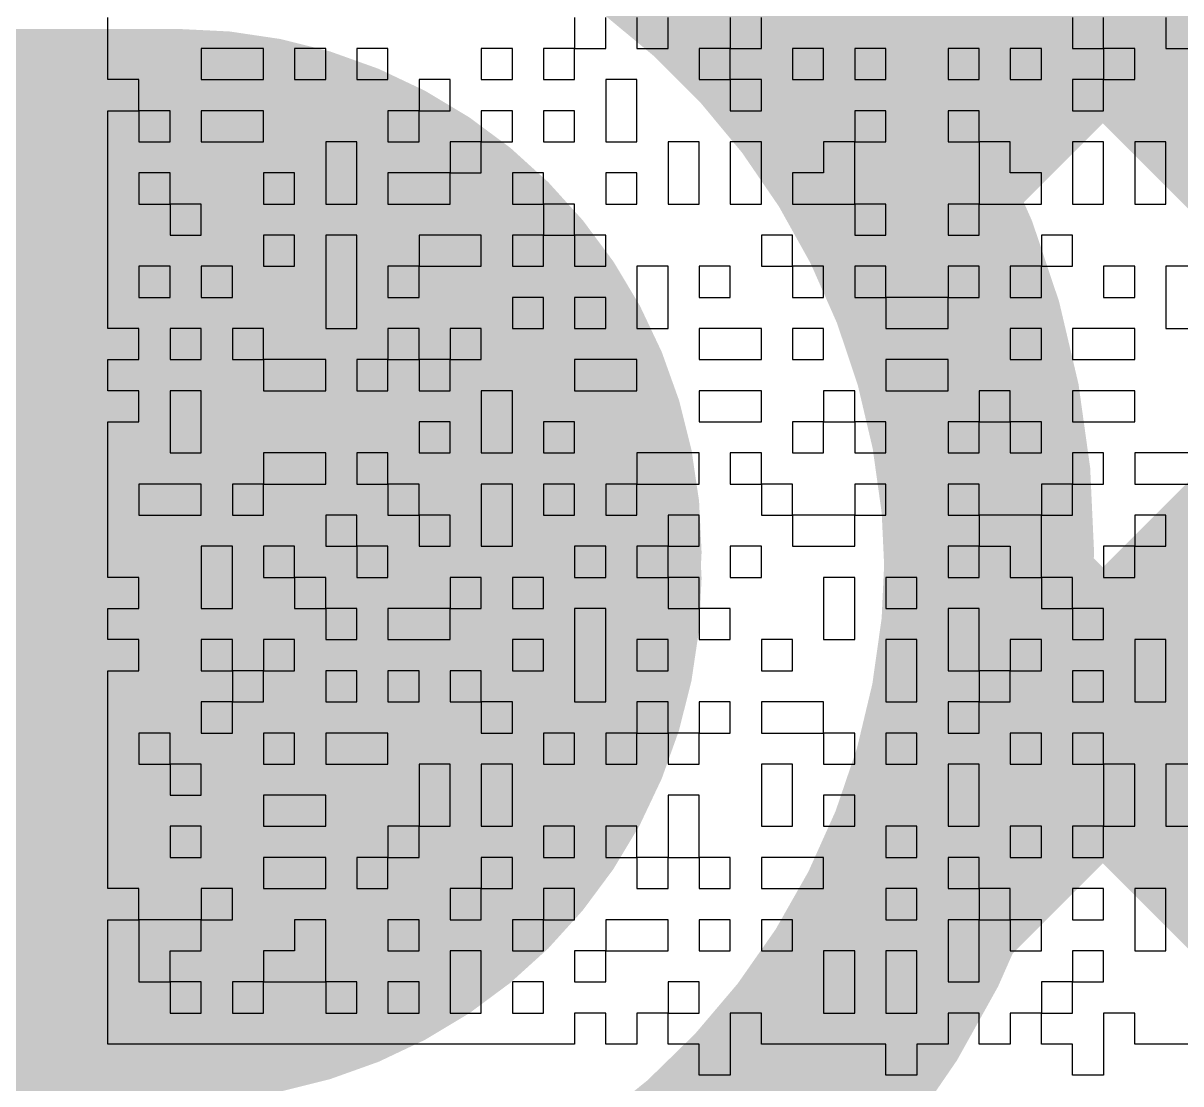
# Model space of a CAD drawing. Header units: millimetres. Extents: x 3.06 to 5.82, y 1.29 to 3.84.
# Drawn here: x 4.56907 to 4.61332, y 1.85268 to 1.89322 of the extents above; entities that cross this region are included whole.
import ezdxf

# ---------------------------------------------------------------- set-up
doc = ezdxf.new("R2010")
doc.units = ezdxf.units.MM
doc.header["$MEASUREMENT"] = 0
for name, color, linetype in [('BottomLayer', 5, 'Continuous'), ('BottomSolder', 6, 'Continuous'), ('MultiLayer', 9, 'Continuous'), ('TopLayer', 1, 'Continuous'), ('TopOverlay', 2, 'Continuous'), ('TopSolder', 216, 'Continuous'), ('ViaHoleLayer', 16, 'Continuous')]:
    doc.layers.add(name, color=color, linetype=linetype)

msp = doc.modelspace()

# ---------------------------------------------------------------- linework, layer by layer
at = {"layer": 'BottomLayer'}
for points, const_width in [([(4.548786, 1.956598), (5.014384, 1.491)], 0.008), ([(4.602187, 1.886896), (4.671889, 1.956598)], 0.008), ([(4.603589, 1.860014), (4.700174, 1.956598)], 0.008), ([(4.534, 1.872), (4.575, 1.872)], 0.04), ([(4.605987, 1.871113), (4.9861, 1.491)], 0.008), ([(4.597809, 1.851006), (4.957816, 1.491)], 0.008)]:
    msp.add_lwpolyline(points, dxfattribs=dict(at, const_width=const_width))
at = {"layer": 'BottomLayer', "const_width": 0.008}
for points in [[(4.575, 1.903, -0.414214), (4.606, 1.872)], [(4.606, 1.872, -0.414214), (4.575, 1.841)]]:
    msp.add_lwpolyline(points, format="xyb", dxfattribs=at)
at = {"layer": 'BottomLayer'}
for points, const_width in [([(4.565, 1.872, 1), (4.585, 1.872, 1)], 0.02), ([(4.600187, 1.886896, 1), (4.604187, 1.886896, 1)], 0.004), ([(4.569095, 1.873, 1), (4.580906, 1.873, 1)], 0.011811), ([(4.604, 1.872, 1), (4.608, 1.872, 1)], 0.004), ([(4.604, 1.872, 1), (4.608, 1.872, 1)], 0.004), ([(4.603987, 1.871113, 1), (4.607987, 1.871113, 1)], 0.004), ([(4.601589, 1.860014, 1), (4.605589, 1.860014, 1)], 0.004), ([(4.595809, 1.851006, 1), (4.599809, 1.851006, 1)], 0.004)]:
    msp.add_lwpolyline(points, format="xyb", close=True, dxfattribs=dict(at, const_width=const_width))
at = {"layer": 'BottomSolder', "const_width": 0.015811}
msp.add_lwpolyline([(4.567094, 1.873, 1), (4.582905, 1.873, 1)], format="xyb", close=True, dxfattribs=at)
at = {"layer": 'MultiLayer', "const_width": 0.011811}
msp.add_lwpolyline([(4.569095, 1.873, 1), (4.580906, 1.873, 1)], format="xyb", close=True, dxfattribs=at)
at = {"layer": 'TopLayer'}
for points, const_width in [([(4.577984, 1.9274), (4.627, 1.878384)], 0.008), ([(4.602534, 1.887243), (4.627, 1.911709)], 0.008), ([(4.508, 1.873), (4.575, 1.873)], 0.04), ([(4.602743, 1.859168), (4.627, 1.883425)], 0.008), ([(4.605945, 1.871155), (4.623494, 1.853606)], 0.008), ([(4.597324, 1.851491), (4.600816, 1.848)], 0.008)]:
    msp.add_lwpolyline(points, dxfattribs=dict(at, const_width=const_width))
at = {"layer": 'TopLayer', "const_width": 0.008}
for points in [[(4.575, 1.904, -0.414214), (4.606, 1.873)], [(4.606, 1.873, -0.238928), (4.59333, 1.848)]]:
    msp.add_lwpolyline(points, format="xyb", dxfattribs=at)
at = {"layer": 'TopLayer'}
for points, const_width in [([(4.565, 1.873, 1), (4.585, 1.873, 1)], 0.02), ([(4.600534, 1.887243, 1), (4.604534, 1.887243, 1)], 0.004), ([(4.569095, 1.873, 1), (4.580906, 1.873, 1)], 0.011811), ([(4.604, 1.873, 1), (4.608, 1.873, 1)], 0.004), ([(4.604, 1.873, 1), (4.608, 1.873, 1)], 0.004), ([(4.603945, 1.871155, 1), (4.607945, 1.871155, 1)], 0.004), ([(4.600743, 1.859168, 1), (4.604743, 1.859168, 1)], 0.004), ([(4.595324, 1.851491, 1), (4.599324, 1.851491, 1)], 0.004)]:
    msp.add_lwpolyline(points, format="xyb", close=True, dxfattribs=dict(at, const_width=const_width))
at = {"layer": 'TopOverlay'}
for p, q in [((4.57231, 1.892254), (4.57231, 1.893443)), ((4.590149, 1.893443), (4.590149, 1.892254)), ((4.591338, 1.892254), (4.591338, 1.893443)), ((4.592528, 1.893443), (4.592528, 1.892254)), ((4.593717, 1.892254), (4.593717, 1.893443)), ((4.596095, 1.893443), (4.596095, 1.892254)), ((4.597284, 1.892254), (4.597284, 1.893443)), ((4.609177, 1.893443), (4.609177, 1.892254)), ((4.610366, 1.892254), (4.610366, 1.893443)), ((4.612745, 1.893443), (4.612745, 1.892254)), ((4.57231, 1.891065), (4.57231, 1.892254)), ((4.578256, 1.892254), (4.575878, 1.892254)), ((4.575878, 1.892254), (4.575878, 1.891065)), ((4.578256, 1.891065), (4.578256, 1.892254)), ((4.580635, 1.892254), (4.579446, 1.892254)), ((4.579446, 1.892254), (4.579446, 1.891065)), ((4.580635, 1.891065), (4.580635, 1.892254)), ((4.583013, 1.892254), (4.581824, 1.892254)), ((4.581824, 1.892254), (4.581824, 1.891065)), ((4.583013, 1.891065), (4.583013, 1.892254)), ((4.587771, 1.892254), (4.586581, 1.892254)), ((4.586581, 1.892254), (4.586581, 1.891065)), ((4.587771, 1.891065), (4.587771, 1.892254)), ((4.590149, 1.892254), (4.58896, 1.892254)), ((4.58896, 1.892254), (4.58896, 1.891065)), ((4.590149, 1.892254), (4.591338, 1.892254)), ((4.590149, 1.891065), (4.590149, 1.892254)), ((4.592528, 1.892254), (4.593717, 1.892254)), ((4.596095, 1.892254), (4.594906, 1.892254)), ((4.594906, 1.892254), (4.594906, 1.891065)), ((4.596095, 1.892254), (4.597284, 1.892254)), ((4.596095, 1.891065), (4.596095, 1.892254)), ((4.599663, 1.892254), (4.598474, 1.892254)), ((4.598474, 1.892254), (4.598474, 1.891065)), ((4.599663, 1.891065), (4.599663, 1.892254)), ((4.602042, 1.892254), (4.600852, 1.892254)), ((4.600852, 1.892254), (4.600852, 1.891065)), ((4.602042, 1.891065), (4.602042, 1.892254)), ((4.605609, 1.892254), (4.60442, 1.892254)), ((4.60442, 1.892254), (4.60442, 1.891065)), ((4.605609, 1.891065), (4.605609, 1.892254)), ((4.607988, 1.892254), (4.606799, 1.892254)), ((4.606799, 1.892254), (4.606799, 1.891065)), ((4.607988, 1.891065), (4.607988, 1.892254)), ((4.609177, 1.892254), (4.610366, 1.892254)), ((4.610366, 1.892254), (4.610366, 1.891065)), ((4.611556, 1.892254), (4.610366, 1.892254)), ((4.611556, 1.891065), (4.611556, 1.892254)), ((4.612745, 1.892254), (4.613934, 1.892254)), ((4.573499, 1.891065), (4.57231, 1.891065)), ((4.573499, 1.889875), (4.573499, 1.891065)), ((4.575878, 1.891065), (4.578256, 1.891065)), ((4.579446, 1.891065), (4.580635, 1.891065)), ((4.581824, 1.891065), (4.583013, 1.891065)), ((4.585392, 1.891065), (4.584203, 1.891065)), ((4.584203, 1.891065), (4.584203, 1.889875)), ((4.585392, 1.889875), (4.585392, 1.891065)), ((4.586581, 1.891065), (4.587771, 1.891065)), ((4.58896, 1.891065), (4.590149, 1.891065)), ((4.592528, 1.891065), (4.591338, 1.891065)), ((4.591338, 1.891065), (4.591338, 1.889875)), ((4.592528, 1.889875), (4.592528, 1.891065)), ((4.594906, 1.891065), (4.596095, 1.891065)), ((4.596095, 1.891065), (4.596095, 1.889875)), ((4.597284, 1.891065), (4.596095, 1.891065)), ((4.597284, 1.889875), (4.597284, 1.891065)), ((4.598474, 1.891065), (4.599663, 1.891065)), ((4.600852, 1.891065), (4.602042, 1.891065)), ((4.60442, 1.891065), (4.605609, 1.891065)), ((4.606799, 1.891065), (4.607988, 1.891065)), ((4.610366, 1.891065), (4.609177, 1.891065)), ((4.609177, 1.891065), (4.609177, 1.889875)), ((4.610366, 1.891065), (4.611556, 1.891065)), ((4.610366, 1.889875), (4.610366, 1.891065)), ((4.57231, 1.888686), (4.57231, 1.889875)), ((4.57231, 1.889875), (4.573499, 1.889875)), ((4.573499, 1.889875), (4.573499, 1.888686)), ((4.574689, 1.889875), (4.573499, 1.889875)), ((4.574689, 1.888686), (4.574689, 1.889875)), ((4.578256, 1.889875), (4.575878, 1.889875)), ((4.575878, 1.889875), (4.575878, 1.888686)), ((4.578256, 1.888686), (4.578256, 1.889875)), ((4.584203, 1.889875), (4.583013, 1.889875)), ((4.583013, 1.889875), (4.583013, 1.888686)), ((4.584203, 1.889875), (4.585392, 1.889875)), ((4.584203, 1.888686), (4.584203, 1.889875)), ((4.587771, 1.889875), (4.586581, 1.889875)), ((4.586581, 1.889875), (4.586581, 1.888686)), ((4.587771, 1.888686), (4.587771, 1.889875)), ((4.590149, 1.889875), (4.58896, 1.889875)), ((4.58896, 1.889875), (4.58896, 1.888686)), ((4.590149, 1.888686), (4.590149, 1.889875)), ((4.591338, 1.889875), (4.591338, 1.888686)), ((4.592528, 1.888686), (4.592528, 1.889875)), ((4.596095, 1.889875), (4.597284, 1.889875)), ((4.602042, 1.889875), (4.600852, 1.889875)), ((4.600852, 1.889875), (4.600852, 1.888686)), ((4.602042, 1.888686), (4.602042, 1.889875)), ((4.605609, 1.889875), (4.60442, 1.889875)), ((4.60442, 1.889875), (4.60442, 1.888686)), ((4.605609, 1.888686), (4.605609, 1.889875)), ((4.609177, 1.889875), (4.610366, 1.889875)), ((4.57231, 1.887497), (4.57231, 1.888686)), ((4.573499, 1.888686), (4.574689, 1.888686)), ((4.575878, 1.888686), (4.578256, 1.888686)), ((4.581824, 1.888686), (4.580635, 1.888686)), ((4.580635, 1.888686), (4.580635, 1.887497)), ((4.581824, 1.887497), (4.581824, 1.888686)), ((4.583013, 1.888686), (4.584203, 1.888686)), ((4.586581, 1.888686), (4.585392, 1.888686)), ((4.585392, 1.888686), (4.585392, 1.887497)), ((4.586581, 1.888686), (4.587771, 1.888686)), ((4.586581, 1.887497), (4.586581, 1.888686)), ((4.58896, 1.888686), (4.590149, 1.888686)), ((4.591338, 1.888686), (4.592528, 1.888686)), ((4.594906, 1.888686), (4.593717, 1.888686)), ((4.593717, 1.888686), (4.593717, 1.887497)), ((4.594906, 1.887497), (4.594906, 1.888686)), ((4.597284, 1.888686), (4.596095, 1.888686)), ((4.596095, 1.888686), (4.596095, 1.887497)), ((4.597284, 1.887497), (4.597284, 1.888686)), ((4.600852, 1.888686), (4.599663, 1.888686)), ((4.599663, 1.888686), (4.599663, 1.887497)), ((4.600852, 1.888686), (4.602042, 1.888686)), ((4.600852, 1.887497), (4.600852, 1.888686)), ((4.60442, 1.888686), (4.605609, 1.888686)), ((4.605609, 1.888686), (4.605609, 1.887497)), ((4.606799, 1.888686), (4.605609, 1.888686)), ((4.606799, 1.887497), (4.606799, 1.888686)), ((4.610366, 1.888686), (4.609177, 1.888686)), ((4.609177, 1.888686), (4.609177, 1.887497)), ((4.610366, 1.887497), (4.610366, 1.888686)), ((4.612745, 1.888686), (4.611556, 1.888686)), ((4.611556, 1.888686), (4.611556, 1.887497)), ((4.612745, 1.887497), (4.612745, 1.888686)), ((4.57231, 1.886308), (4.57231, 1.887497)), ((4.574689, 1.887497), (4.573499, 1.887497)), ((4.573499, 1.887497), (4.573499, 1.886308)), ((4.574689, 1.886308), (4.574689, 1.887497)), ((4.579446, 1.887497), (4.578256, 1.887497)), ((4.578256, 1.887497), (4.578256, 1.886308)), ((4.579446, 1.886308), (4.579446, 1.887497)), ((4.580635, 1.887497), (4.580635, 1.886308)), ((4.581824, 1.886308), (4.581824, 1.887497)), ((4.585392, 1.887497), (4.583013, 1.887497)), ((4.583013, 1.887497), (4.583013, 1.886308)), ((4.585392, 1.887497), (4.586581, 1.887497)), ((4.585392, 1.886308), (4.585392, 1.887497)), ((4.58896, 1.887497), (4.587771, 1.887497)), ((4.587771, 1.887497), (4.587771, 1.886308)), ((4.58896, 1.886308), (4.58896, 1.887497)), ((4.592528, 1.887497), (4.591338, 1.887497)), ((4.591338, 1.887497), (4.591338, 1.886308)), ((4.592528, 1.886308), (4.592528, 1.887497)), ((4.593717, 1.887497), (4.593717, 1.886308)), ((4.594906, 1.886308), (4.594906, 1.887497)), ((4.596095, 1.887497), (4.596095, 1.886308)), ((4.597284, 1.886308), (4.597284, 1.887497)), ((4.599663, 1.887497), (4.598474, 1.887497)), ((4.598474, 1.887497), (4.598474, 1.886308)), ((4.600852, 1.886308), (4.600852, 1.887497)), ((4.605609, 1.887497), (4.605609, 1.886308)), ((4.607988, 1.887497), (4.606799, 1.887497)), ((4.607988, 1.886308), (4.607988, 1.887497)), ((4.609177, 1.887497), (4.609177, 1.886308)), ((4.610366, 1.886308), (4.610366, 1.887497)), ((4.611556, 1.887497), (4.611556, 1.886308)), ((4.612745, 1.886308), (4.612745, 1.887497)), ((4.57231, 1.885118), (4.57231, 1.886308)), ((4.573499, 1.886308), (4.574689, 1.886308)), ((4.574689, 1.886308), (4.574689, 1.885118)), ((4.575878, 1.886308), (4.574689, 1.886308)), ((4.575878, 1.885118), (4.575878, 1.886308)), ((4.578256, 1.886308), (4.579446, 1.886308)), ((4.580635, 1.886308), (4.581824, 1.886308)), ((4.583013, 1.886308), (4.585392, 1.886308)), ((4.587771, 1.886308), (4.58896, 1.886308)), ((4.58896, 1.886308), (4.58896, 1.885118)), ((4.590149, 1.886308), (4.58896, 1.886308)), ((4.590149, 1.885118), (4.590149, 1.886308)), ((4.591338, 1.886308), (4.592528, 1.886308)), ((4.593717, 1.886308), (4.594906, 1.886308)), ((4.596095, 1.886308), (4.597284, 1.886308)), ((4.598474, 1.886308), (4.600852, 1.886308)), ((4.600852, 1.886308), (4.600852, 1.885118)), ((4.602042, 1.886308), (4.600852, 1.886308)), ((4.602042, 1.885118), (4.602042, 1.886308)), ((4.605609, 1.886308), (4.60442, 1.886308)), ((4.60442, 1.886308), (4.60442, 1.885118)), ((4.605609, 1.886308), (4.607988, 1.886308)), ((4.605609, 1.885118), (4.605609, 1.886308)), ((4.609177, 1.886308), (4.610366, 1.886308)), ((4.611556, 1.886308), (4.612745, 1.886308)), ((4.57231, 1.883929), (4.57231, 1.885118)), ((4.574689, 1.885118), (4.575878, 1.885118)), ((4.579446, 1.885118), (4.578256, 1.885118)), ((4.578256, 1.885118), (4.578256, 1.883929)), ((4.579446, 1.883929), (4.579446, 1.885118)), ((4.581824, 1.885118), (4.580635, 1.885118)), ((4.580635, 1.885118), (4.580635, 1.883929)), ((4.581824, 1.883929), (4.581824, 1.885118)), ((4.586581, 1.885118), (4.584203, 1.885118)), ((4.584203, 1.885118), (4.584203, 1.883929)), ((4.586581, 1.883929), (4.586581, 1.885118)), ((4.58896, 1.885118), (4.587771, 1.885118)), ((4.587771, 1.885118), (4.587771, 1.883929)), ((4.58896, 1.885118), (4.590149, 1.885118)), ((4.58896, 1.883929), (4.58896, 1.885118)), ((4.590149, 1.885118), (4.590149, 1.883929)), ((4.591338, 1.885118), (4.590149, 1.885118)), ((4.591338, 1.883929), (4.591338, 1.885118)), ((4.598474, 1.885118), (4.597284, 1.885118)), ((4.597284, 1.885118), (4.597284, 1.883929)), ((4.598474, 1.883929), (4.598474, 1.885118)), ((4.600852, 1.885118), (4.602042, 1.885118)), ((4.60442, 1.885118), (4.605609, 1.885118)), ((4.609177, 1.885118), (4.607988, 1.885118)), ((4.607988, 1.885118), (4.607988, 1.883929)), ((4.609177, 1.883929), (4.609177, 1.885118)), ((4.57231, 1.88274), (4.57231, 1.883929)), ((4.574689, 1.883929), (4.573499, 1.883929)), ((4.573499, 1.883929), (4.573499, 1.88274)), ((4.574689, 1.88274), (4.574689, 1.883929)), ((4.577067, 1.883929), (4.575878, 1.883929)), ((4.575878, 1.883929), (4.575878, 1.88274)), ((4.577067, 1.88274), (4.577067, 1.883929)), ((4.578256, 1.883929), (4.579446, 1.883929)), ((4.580635, 1.883929), (4.580635, 1.88274)), ((4.581824, 1.88274), (4.581824, 1.883929)), ((4.584203, 1.883929), (4.583013, 1.883929)), ((4.583013, 1.883929), (4.583013, 1.88274)), ((4.584203, 1.883929), (4.586581, 1.883929)), ((4.584203, 1.88274), (4.584203, 1.883929)), ((4.587771, 1.883929), (4.58896, 1.883929)), ((4.590149, 1.883929), (4.591338, 1.883929)), ((4.593717, 1.883929), (4.592528, 1.883929)), ((4.592528, 1.883929), (4.592528, 1.88274)), ((4.593717, 1.88274), (4.593717, 1.883929)), ((4.596095, 1.883929), (4.594906, 1.883929)), ((4.594906, 1.883929), (4.594906, 1.88274)), ((4.596095, 1.88274), (4.596095, 1.883929)), ((4.597284, 1.883929), (4.598474, 1.883929)), ((4.598474, 1.883929), (4.598474, 1.88274)), ((4.599663, 1.883929), (4.598474, 1.883929)), ((4.599663, 1.88274), (4.599663, 1.883929)), ((4.602042, 1.883929), (4.600852, 1.883929)), ((4.600852, 1.883929), (4.600852, 1.88274)), ((4.602042, 1.88274), (4.602042, 1.883929)), ((4.605609, 1.883929), (4.60442, 1.883929)), ((4.60442, 1.883929), (4.60442, 1.88274)), ((4.605609, 1.88274), (4.605609, 1.883929)), ((4.607988, 1.883929), (4.606799, 1.883929)), ((4.606799, 1.883929), (4.606799, 1.88274)), ((4.607988, 1.883929), (4.609177, 1.883929)), ((4.607988, 1.88274), (4.607988, 1.883929)), ((4.611556, 1.883929), (4.610366, 1.883929)), ((4.610366, 1.883929), (4.610366, 1.88274)), ((4.611556, 1.88274), (4.611556, 1.883929)), ((4.613934, 1.883929), (4.612745, 1.883929)), ((4.612745, 1.883929), (4.612745, 1.88274)), ((4.57231, 1.881551), (4.57231, 1.88274)), ((4.573499, 1.88274), (4.574689, 1.88274)), ((4.575878, 1.88274), (4.577067, 1.88274)), ((4.580635, 1.88274), (4.580635, 1.881551)), ((4.581824, 1.881551), (4.581824, 1.88274)), ((4.583013, 1.88274), (4.584203, 1.88274)), ((4.58896, 1.88274), (4.587771, 1.88274)), ((4.587771, 1.88274), (4.587771, 1.881551)), ((4.58896, 1.881551), (4.58896, 1.88274)), ((4.591338, 1.88274), (4.590149, 1.88274)), ((4.590149, 1.88274), (4.590149, 1.881551)), ((4.591338, 1.881551), (4.591338, 1.88274)), ((4.592528, 1.88274), (4.592528, 1.881551)), ((4.593717, 1.881551), (4.593717, 1.88274)), ((4.594906, 1.88274), (4.596095, 1.88274)), ((4.598474, 1.88274), (4.599663, 1.88274)), ((4.600852, 1.88274), (4.602042, 1.88274)), ((4.602042, 1.88274), (4.602042, 1.881551)), ((4.60442, 1.88274), (4.602042, 1.88274)), ((4.60442, 1.88274), (4.605609, 1.88274)), ((4.60442, 1.881551), (4.60442, 1.88274)), ((4.606799, 1.88274), (4.607988, 1.88274)), ((4.610366, 1.88274), (4.611556, 1.88274)), ((4.612745, 1.88274), (4.612745, 1.881551)), ((4.573499, 1.881551), (4.57231, 1.881551)), ((4.573499, 1.880361), (4.573499, 1.881551)), ((4.575878, 1.881551), (4.574689, 1.881551)), ((4.574689, 1.881551), (4.574689, 1.880361)), ((4.575878, 1.880361), (4.575878, 1.881551)), ((4.578256, 1.881551), (4.577067, 1.881551)), ((4.577067, 1.881551), (4.577067, 1.880361)), ((4.578256, 1.880361), (4.578256, 1.881551)), ((4.580635, 1.881551), (4.581824, 1.881551)), ((4.584203, 1.881551), (4.583013, 1.881551)), ((4.583013, 1.881551), (4.583013, 1.880361)), ((4.584203, 1.880361), (4.584203, 1.881551)), ((4.586581, 1.881551), (4.585392, 1.881551)), ((4.585392, 1.881551), (4.585392, 1.880361)), ((4.586581, 1.880361), (4.586581, 1.881551)), ((4.587771, 1.881551), (4.58896, 1.881551)), ((4.590149, 1.881551), (4.591338, 1.881551)), ((4.592528, 1.881551), (4.593717, 1.881551)), ((4.597284, 1.881551), (4.594906, 1.881551)), ((4.594906, 1.881551), (4.594906, 1.880361)), ((4.597284, 1.880361), (4.597284, 1.881551)), ((4.599663, 1.881551), (4.598474, 1.881551)), ((4.598474, 1.881551), (4.598474, 1.880361)), ((4.599663, 1.880361), (4.599663, 1.881551)), ((4.602042, 1.881551), (4.60442, 1.881551)), ((4.607988, 1.881551), (4.606799, 1.881551)), ((4.606799, 1.881551), (4.606799, 1.880361)), ((4.607988, 1.880361), (4.607988, 1.881551)), ((4.611556, 1.881551), (4.609177, 1.881551)), ((4.609177, 1.881551), (4.609177, 1.880361)), ((4.611556, 1.880361), (4.611556, 1.881551)), ((4.612745, 1.881551), (4.613934, 1.881551)), ((4.57231, 1.879172), (4.57231, 1.880361)), ((4.57231, 1.880361), (4.573499, 1.880361)), ((4.574689, 1.880361), (4.575878, 1.880361)), ((4.577067, 1.880361), (4.578256, 1.880361)), ((4.578256, 1.880361), (4.578256, 1.879172)), ((4.580635, 1.880361), (4.578256, 1.880361)), ((4.580635, 1.879172), (4.580635, 1.880361)), ((4.583013, 1.880361), (4.581824, 1.880361)), ((4.581824, 1.880361), (4.581824, 1.879172)), ((4.583013, 1.880361), (4.584203, 1.880361)), ((4.583013, 1.879172), (4.583013, 1.880361)), ((4.584203, 1.880361), (4.584203, 1.879172)), ((4.585392, 1.880361), (4.584203, 1.880361)), ((4.585392, 1.880361), (4.586581, 1.880361)), ((4.585392, 1.879172), (4.585392, 1.880361)), ((4.592528, 1.880361), (4.590149, 1.880361)), ((4.590149, 1.880361), (4.590149, 1.879172)), ((4.592528, 1.879172), (4.592528, 1.880361)), ((4.594906, 1.880361), (4.597284, 1.880361)), ((4.598474, 1.880361), (4.599663, 1.880361)), ((4.60442, 1.880361), (4.602042, 1.880361)), ((4.602042, 1.880361), (4.602042, 1.879172)), ((4.60442, 1.879172), (4.60442, 1.880361)), ((4.606799, 1.880361), (4.607988, 1.880361)), ((4.609177, 1.880361), (4.611556, 1.880361)), ((4.573499, 1.879172), (4.57231, 1.879172)), ((4.573499, 1.877983), (4.573499, 1.879172)), ((4.575878, 1.879172), (4.574689, 1.879172)), ((4.574689, 1.879172), (4.574689, 1.877983)), ((4.575878, 1.877983), (4.575878, 1.879172)), ((4.578256, 1.879172), (4.580635, 1.879172)), ((4.581824, 1.879172), (4.583013, 1.879172)), ((4.584203, 1.879172), (4.585392, 1.879172)), ((4.587771, 1.879172), (4.586581, 1.879172)), ((4.586581, 1.879172), (4.586581, 1.877983)), ((4.587771, 1.877983), (4.587771, 1.879172)), ((4.590149, 1.879172), (4.592528, 1.879172)), ((4.597284, 1.879172), (4.594906, 1.879172)), ((4.594906, 1.879172), (4.594906, 1.877983)), ((4.597284, 1.877983), (4.597284, 1.879172)), ((4.600852, 1.879172), (4.599663, 1.879172)), ((4.599663, 1.879172), (4.599663, 1.877983)), ((4.600852, 1.877983), (4.600852, 1.879172)), ((4.602042, 1.879172), (4.60442, 1.879172)), ((4.606799, 1.879172), (4.605609, 1.879172)), ((4.605609, 1.879172), (4.605609, 1.877983)), ((4.606799, 1.877983), (4.606799, 1.879172)), ((4.611556, 1.879172), (4.609177, 1.879172)), ((4.609177, 1.879172), (4.609177, 1.877983)), ((4.611556, 1.877983), (4.611556, 1.879172)), ((4.57231, 1.876794), (4.57231, 1.877983)), ((4.57231, 1.877983), (4.573499, 1.877983)), ((4.574689, 1.877983), (4.574689, 1.876794)), ((4.575878, 1.876794), (4.575878, 1.877983)), ((4.585392, 1.877983), (4.584203, 1.877983)), ((4.584203, 1.877983), (4.584203, 1.876794)), ((4.585392, 1.876794), (4.585392, 1.877983)), ((4.586581, 1.877983), (4.586581, 1.876794)), ((4.587771, 1.876794), (4.587771, 1.877983)), ((4.590149, 1.877983), (4.58896, 1.877983)), ((4.58896, 1.877983), (4.58896, 1.876794)), ((4.590149, 1.876794), (4.590149, 1.877983)), ((4.594906, 1.877983), (4.597284, 1.877983)), ((4.599663, 1.877983), (4.598474, 1.877983)), ((4.598474, 1.877983), (4.598474, 1.876794)), ((4.599663, 1.877983), (4.600852, 1.877983)), ((4.599663, 1.876794), (4.599663, 1.877983)), ((4.600852, 1.877983), (4.600852, 1.876794)), ((4.602042, 1.877983), (4.600852, 1.877983)), ((4.602042, 1.876794), (4.602042, 1.877983)), ((4.605609, 1.877983), (4.60442, 1.877983)), ((4.60442, 1.877983), (4.60442, 1.876794)), ((4.605609, 1.877983), (4.606799, 1.877983)), ((4.605609, 1.876794), (4.605609, 1.877983)), ((4.606799, 1.877983), (4.606799, 1.876794)), ((4.607988, 1.877983), (4.606799, 1.877983)), ((4.607988, 1.876794), (4.607988, 1.877983)), ((4.609177, 1.877983), (4.611556, 1.877983)), ((4.57231, 1.875604), (4.57231, 1.876794)), ((4.574689, 1.876794), (4.575878, 1.876794)), ((4.580635, 1.876794), (4.578256, 1.876794)), ((4.578256, 1.876794), (4.578256, 1.875604)), ((4.580635, 1.875604), (4.580635, 1.876794)), ((4.583013, 1.876794), (4.581824, 1.876794)), ((4.581824, 1.876794), (4.581824, 1.875604)), ((4.583013, 1.875604), (4.583013, 1.876794)), ((4.584203, 1.876794), (4.585392, 1.876794)), ((4.586581, 1.876794), (4.587771, 1.876794)), ((4.58896, 1.876794), (4.590149, 1.876794)), ((4.594906, 1.876794), (4.592528, 1.876794)), ((4.592528, 1.876794), (4.592528, 1.875604)), ((4.594906, 1.875604), (4.594906, 1.876794)), ((4.597284, 1.876794), (4.596095, 1.876794)), ((4.596095, 1.876794), (4.596095, 1.875604)), ((4.597284, 1.875604), (4.597284, 1.876794)), ((4.598474, 1.876794), (4.599663, 1.876794)), ((4.600852, 1.876794), (4.602042, 1.876794)), ((4.60442, 1.876794), (4.605609, 1.876794)), ((4.606799, 1.876794), (4.607988, 1.876794)), ((4.610366, 1.876794), (4.609177, 1.876794)), ((4.609177, 1.876794), (4.609177, 1.875604)), ((4.610366, 1.875604), (4.610366, 1.876794)), ((4.613934, 1.876794), (4.611556, 1.876794)), ((4.611556, 1.876794), (4.611556, 1.875604)), ((4.57231, 1.874415), (4.57231, 1.875604)), ((4.575878, 1.875604), (4.573499, 1.875604)), ((4.573499, 1.875604), (4.573499, 1.874415)), ((4.575878, 1.874415), (4.575878, 1.875604)), ((4.578256, 1.875604), (4.577067, 1.875604)), ((4.577067, 1.875604), (4.577067, 1.874415)), ((4.578256, 1.875604), (4.580635, 1.875604)), ((4.578256, 1.874415), (4.578256, 1.875604)), ((4.581824, 1.875604), (4.583013, 1.875604)), ((4.583013, 1.875604), (4.583013, 1.874415)), ((4.584203, 1.875604), (4.583013, 1.875604)), ((4.584203, 1.874415), (4.584203, 1.875604)), ((4.587771, 1.875604), (4.586581, 1.875604)), ((4.586581, 1.875604), (4.586581, 1.874415)), ((4.587771, 1.874415), (4.587771, 1.875604)), ((4.590149, 1.875604), (4.58896, 1.875604)), ((4.58896, 1.875604), (4.58896, 1.874415)), ((4.590149, 1.874415), (4.590149, 1.875604)), ((4.592528, 1.875604), (4.591338, 1.875604)), ((4.591338, 1.875604), (4.591338, 1.874415)), ((4.592528, 1.875604), (4.594906, 1.875604)), ((4.592528, 1.874415), (4.592528, 1.875604)), ((4.596095, 1.875604), (4.597284, 1.875604)), ((4.597284, 1.875604), (4.597284, 1.874415)), ((4.598474, 1.875604), (4.597284, 1.875604)), ((4.598474, 1.874415), (4.598474, 1.875604)), ((4.602042, 1.875604), (4.600852, 1.875604)), ((4.600852, 1.875604), (4.600852, 1.874415)), ((4.602042, 1.874415), (4.602042, 1.875604)), ((4.605609, 1.875604), (4.60442, 1.875604)), ((4.60442, 1.875604), (4.60442, 1.874415)), ((4.605609, 1.874415), (4.605609, 1.875604)), ((4.609177, 1.875604), (4.607988, 1.875604)), ((4.607988, 1.875604), (4.607988, 1.874415)), ((4.609177, 1.875604), (4.610366, 1.875604)), ((4.609177, 1.874415), (4.609177, 1.875604)), ((4.611556, 1.875604), (4.613934, 1.875604)), ((4.57231, 1.873226), (4.57231, 1.874415)), ((4.573499, 1.874415), (4.575878, 1.874415)), ((4.577067, 1.874415), (4.578256, 1.874415)), ((4.581824, 1.874415), (4.580635, 1.874415)), ((4.580635, 1.874415), (4.580635, 1.873226)), ((4.581824, 1.873226), (4.581824, 1.874415)), ((4.583013, 1.874415), (4.584203, 1.874415)), ((4.584203, 1.874415), (4.584203, 1.873226)), ((4.585392, 1.874415), (4.584203, 1.874415)), ((4.585392, 1.873226), (4.585392, 1.874415)), ((4.586581, 1.874415), (4.586581, 1.873226)), ((4.587771, 1.873226), (4.587771, 1.874415)), ((4.58896, 1.874415), (4.590149, 1.874415)), ((4.591338, 1.874415), (4.592528, 1.874415)), ((4.594906, 1.874415), (4.593717, 1.874415)), ((4.593717, 1.874415), (4.593717, 1.873226)), ((4.594906, 1.873226), (4.594906, 1.874415)), ((4.597284, 1.874415), (4.598474, 1.874415)), ((4.598474, 1.874415), (4.598474, 1.873226)), ((4.600852, 1.874415), (4.598474, 1.874415)), ((4.600852, 1.874415), (4.602042, 1.874415)), ((4.600852, 1.873226), (4.600852, 1.874415)), ((4.60442, 1.874415), (4.605609, 1.874415)), ((4.605609, 1.874415), (4.605609, 1.873226)), ((4.607988, 1.874415), (4.605609, 1.874415)), ((4.607988, 1.874415), (4.609177, 1.874415)), ((4.607988, 1.873226), (4.607988, 1.874415)), ((4.612745, 1.874415), (4.611556, 1.874415)), ((4.611556, 1.874415), (4.611556, 1.873226)), ((4.612745, 1.873226), (4.612745, 1.874415)), ((4.57231, 1.872037), (4.57231, 1.873226)), ((4.577067, 1.873226), (4.575878, 1.873226)), ((4.575878, 1.873226), (4.575878, 1.872037)), ((4.577067, 1.872037), (4.577067, 1.873226)), ((4.579446, 1.873226), (4.578256, 1.873226)), ((4.578256, 1.873226), (4.578256, 1.872037)), ((4.579446, 1.872037), (4.579446, 1.873226)), ((4.580635, 1.873226), (4.581824, 1.873226)), ((4.581824, 1.873226), (4.581824, 1.872037)), ((4.583013, 1.873226), (4.581824, 1.873226)), ((4.583013, 1.872037), (4.583013, 1.873226)), ((4.584203, 1.873226), (4.585392, 1.873226)), ((4.586581, 1.873226), (4.587771, 1.873226)), ((4.591338, 1.873226), (4.590149, 1.873226)), ((4.590149, 1.873226), (4.590149, 1.872037)), ((4.591338, 1.872037), (4.591338, 1.873226)), ((4.593717, 1.873226), (4.592528, 1.873226)), ((4.592528, 1.873226), (4.592528, 1.872037)), ((4.593717, 1.873226), (4.594906, 1.873226)), ((4.593717, 1.872037), (4.593717, 1.873226)), ((4.597284, 1.873226), (4.596095, 1.873226)), ((4.596095, 1.873226), (4.596095, 1.872037)), ((4.597284, 1.872037), (4.597284, 1.873226)), ((4.598474, 1.873226), (4.600852, 1.873226)), ((4.605609, 1.873226), (4.60442, 1.873226)), ((4.60442, 1.873226), (4.60442, 1.872037)), ((4.605609, 1.872037), (4.605609, 1.873226)), ((4.605609, 1.873226), (4.606799, 1.873226)), ((4.606799, 1.873226), (4.606799, 1.872037)), ((4.607988, 1.872037), (4.607988, 1.873226)), ((4.611556, 1.873226), (4.610366, 1.873226)), ((4.610366, 1.873226), (4.610366, 1.872037)), ((4.611556, 1.873226), (4.612745, 1.873226)), ((4.611556, 1.872037), (4.611556, 1.873226)), ((4.573499, 1.872037), (4.57231, 1.872037)), ((4.573499, 1.870847), (4.573499, 1.872037)), ((4.575878, 1.872037), (4.575878, 1.870847)), ((4.577067, 1.870847), (4.577067, 1.872037)), ((4.578256, 1.872037), (4.579446, 1.872037)), ((4.579446, 1.872037), (4.579446, 1.870847)), ((4.580635, 1.872037), (4.579446, 1.872037)), ((4.580635, 1.870847), (4.580635, 1.872037)), ((4.581824, 1.872037), (4.583013, 1.872037)), ((4.586581, 1.872037), (4.585392, 1.872037)), ((4.585392, 1.872037), (4.585392, 1.870847)), ((4.586581, 1.870847), (4.586581, 1.872037)), ((4.58896, 1.872037), (4.587771, 1.872037)), ((4.587771, 1.872037), (4.587771, 1.870847)), ((4.58896, 1.870847), (4.58896, 1.872037)), ((4.590149, 1.872037), (4.591338, 1.872037)), ((4.592528, 1.872037), (4.593717, 1.872037)), ((4.593717, 1.872037), (4.593717, 1.870847)), ((4.594906, 1.872037), (4.593717, 1.872037)), ((4.594906, 1.870847), (4.594906, 1.872037)), ((4.596095, 1.872037), (4.597284, 1.872037)), ((4.600852, 1.872037), (4.599663, 1.872037)), ((4.599663, 1.872037), (4.599663, 1.870847)), ((4.600852, 1.870847), (4.600852, 1.872037)), ((4.603231, 1.872037), (4.602042, 1.872037)), ((4.602042, 1.872037), (4.602042, 1.870847)), ((4.603231, 1.870847), (4.603231, 1.872037)), ((4.60442, 1.872037), (4.605609, 1.872037)), ((4.606799, 1.872037), (4.607988, 1.872037)), ((4.607988, 1.872037), (4.607988, 1.870847)), ((4.609177, 1.872037), (4.607988, 1.872037)), ((4.609177, 1.870847), (4.609177, 1.872037)), ((4.610366, 1.872037), (4.611556, 1.872037)), ((4.57231, 1.869658), (4.57231, 1.870847)), ((4.57231, 1.870847), (4.573499, 1.870847)), ((4.575878, 1.870847), (4.577067, 1.870847)), ((4.579446, 1.870847), (4.580635, 1.870847)), ((4.580635, 1.870847), (4.580635, 1.869658)), ((4.581824, 1.870847), (4.580635, 1.870847)), ((4.581824, 1.869658), (4.581824, 1.870847)), ((4.585392, 1.870847), (4.583013, 1.870847)), ((4.583013, 1.870847), (4.583013, 1.869658)), ((4.585392, 1.870847), (4.586581, 1.870847)), ((4.585392, 1.869658), (4.585392, 1.870847)), ((4.587771, 1.870847), (4.58896, 1.870847)), ((4.591338, 1.870847), (4.590149, 1.870847)), ((4.590149, 1.870847), (4.590149, 1.869658)), ((4.591338, 1.869658), (4.591338, 1.870847)), ((4.593717, 1.870847), (4.594906, 1.870847)), ((4.594906, 1.870847), (4.594906, 1.869658)), ((4.596095, 1.870847), (4.594906, 1.870847)), ((4.596095, 1.869658), (4.596095, 1.870847)), ((4.599663, 1.870847), (4.599663, 1.869658)), ((4.600852, 1.869658), (4.600852, 1.870847)), ((4.602042, 1.870847), (4.603231, 1.870847)), ((4.605609, 1.870847), (4.60442, 1.870847)), ((4.60442, 1.870847), (4.60442, 1.869658)), ((4.605609, 1.869658), (4.605609, 1.870847)), ((4.607988, 1.870847), (4.609177, 1.870847)), ((4.609177, 1.870847), (4.609177, 1.869658)), ((4.610366, 1.870847), (4.609177, 1.870847)), ((4.610366, 1.869658), (4.610366, 1.870847)), ((4.573499, 1.869658), (4.57231, 1.869658)), ((4.573499, 1.868469), (4.573499, 1.869658)), ((4.577067, 1.869658), (4.575878, 1.869658)), ((4.575878, 1.869658), (4.575878, 1.868469)), ((4.577067, 1.868469), (4.577067, 1.869658)), ((4.579446, 1.869658), (4.578256, 1.869658)), ((4.578256, 1.869658), (4.578256, 1.868469)), ((4.579446, 1.868469), (4.579446, 1.869658)), ((4.580635, 1.869658), (4.581824, 1.869658)), ((4.583013, 1.869658), (4.585392, 1.869658)), ((4.58896, 1.869658), (4.587771, 1.869658)), ((4.587771, 1.869658), (4.587771, 1.868469)), ((4.58896, 1.868469), (4.58896, 1.869658)), ((4.590149, 1.869658), (4.590149, 1.868469)), ((4.591338, 1.868469), (4.591338, 1.869658)), ((4.593717, 1.869658), (4.592528, 1.869658)), ((4.592528, 1.869658), (4.592528, 1.868469)), ((4.593717, 1.868469), (4.593717, 1.869658)), ((4.594906, 1.869658), (4.596095, 1.869658)), ((4.598474, 1.869658), (4.597284, 1.869658)), ((4.597284, 1.869658), (4.597284, 1.868469)), ((4.598474, 1.868469), (4.598474, 1.869658)), ((4.599663, 1.869658), (4.600852, 1.869658)), ((4.603231, 1.869658), (4.602042, 1.869658)), ((4.602042, 1.869658), (4.602042, 1.868469)), ((4.603231, 1.868469), (4.603231, 1.869658)), ((4.60442, 1.869658), (4.60442, 1.868469)), ((4.605609, 1.868469), (4.605609, 1.869658)), ((4.607988, 1.869658), (4.606799, 1.869658)), ((4.606799, 1.869658), (4.606799, 1.868469)), ((4.607988, 1.868469), (4.607988, 1.869658)), ((4.609177, 1.869658), (4.610366, 1.869658)), ((4.612745, 1.869658), (4.611556, 1.869658)), ((4.611556, 1.869658), (4.611556, 1.868469)), ((4.612745, 1.868469), (4.612745, 1.869658)), ((4.57231, 1.867279), (4.57231, 1.868469)), ((4.57231, 1.868469), (4.573499, 1.868469)), ((4.575878, 1.868469), (4.577067, 1.868469)), ((4.577067, 1.868469), (4.577067, 1.867279)), ((4.578256, 1.868469), (4.577067, 1.868469)), ((4.578256, 1.868469), (4.579446, 1.868469)), ((4.578256, 1.867279), (4.578256, 1.868469)), ((4.581824, 1.868469), (4.580635, 1.868469)), ((4.580635, 1.868469), (4.580635, 1.867279)), ((4.581824, 1.867279), (4.581824, 1.868469)), ((4.584203, 1.868469), (4.583013, 1.868469)), ((4.583013, 1.868469), (4.583013, 1.867279)), ((4.584203, 1.867279), (4.584203, 1.868469)), ((4.586581, 1.868469), (4.585392, 1.868469)), ((4.585392, 1.868469), (4.585392, 1.867279)), ((4.586581, 1.867279), (4.586581, 1.868469)), ((4.587771, 1.868469), (4.58896, 1.868469)), ((4.590149, 1.868469), (4.590149, 1.867279)), ((4.591338, 1.867279), (4.591338, 1.868469)), ((4.592528, 1.868469), (4.593717, 1.868469)), ((4.597284, 1.868469), (4.598474, 1.868469)), ((4.602042, 1.868469), (4.602042, 1.867279)), ((4.603231, 1.867279), (4.603231, 1.868469)), ((4.60442, 1.868469), (4.605609, 1.868469)), ((4.605609, 1.868469), (4.605609, 1.867279)), ((4.606799, 1.868469), (4.605609, 1.868469)), ((4.606799, 1.868469), (4.607988, 1.868469)), ((4.606799, 1.867279), (4.606799, 1.868469)), ((4.610366, 1.868469), (4.609177, 1.868469)), ((4.609177, 1.868469), (4.609177, 1.867279)), ((4.610366, 1.867279), (4.610366, 1.868469)), ((4.611556, 1.868469), (4.611556, 1.867279)), ((4.612745, 1.867279), (4.612745, 1.868469)), ((4.57231, 1.86609), (4.57231, 1.867279)), ((4.577067, 1.867279), (4.575878, 1.867279)), ((4.575878, 1.867279), (4.575878, 1.86609)), ((4.577067, 1.867279), (4.578256, 1.867279)), ((4.577067, 1.86609), (4.577067, 1.867279)), ((4.580635, 1.867279), (4.581824, 1.867279)), ((4.583013, 1.867279), (4.584203, 1.867279)), ((4.585392, 1.867279), (4.586581, 1.867279)), ((4.586581, 1.867279), (4.586581, 1.86609)), ((4.587771, 1.867279), (4.586581, 1.867279)), ((4.587771, 1.86609), (4.587771, 1.867279)), ((4.590149, 1.867279), (4.591338, 1.867279)), ((4.593717, 1.867279), (4.592528, 1.867279)), ((4.592528, 1.867279), (4.592528, 1.86609)), ((4.593717, 1.86609), (4.593717, 1.867279)), ((4.596095, 1.867279), (4.594906, 1.867279)), ((4.594906, 1.867279), (4.594906, 1.86609)), ((4.596095, 1.86609), (4.596095, 1.867279)), ((4.599663, 1.867279), (4.597284, 1.867279)), ((4.597284, 1.867279), (4.597284, 1.86609)), ((4.599663, 1.86609), (4.599663, 1.867279)), ((4.602042, 1.867279), (4.603231, 1.867279)), ((4.605609, 1.867279), (4.60442, 1.867279)), ((4.60442, 1.867279), (4.60442, 1.86609)), ((4.605609, 1.867279), (4.606799, 1.867279)), ((4.605609, 1.86609), (4.605609, 1.867279)), ((4.609177, 1.867279), (4.610366, 1.867279)), ((4.611556, 1.867279), (4.612745, 1.867279)), ((4.57231, 1.864901), (4.57231, 1.86609)), ((4.574689, 1.86609), (4.573499, 1.86609)), ((4.573499, 1.86609), (4.573499, 1.864901)), ((4.574689, 1.864901), (4.574689, 1.86609)), ((4.575878, 1.86609), (4.577067, 1.86609)), ((4.579446, 1.86609), (4.578256, 1.86609)), ((4.578256, 1.86609), (4.578256, 1.864901)), ((4.579446, 1.864901), (4.579446, 1.86609)), ((4.583013, 1.86609), (4.580635, 1.86609)), ((4.580635, 1.86609), (4.580635, 1.864901)), ((4.583013, 1.864901), (4.583013, 1.86609)), ((4.586581, 1.86609), (4.587771, 1.86609)), ((4.590149, 1.86609), (4.58896, 1.86609)), ((4.58896, 1.86609), (4.58896, 1.864901)), ((4.590149, 1.864901), (4.590149, 1.86609)), ((4.592528, 1.86609), (4.591338, 1.86609)), ((4.591338, 1.86609), (4.591338, 1.864901)), ((4.592528, 1.86609), (4.593717, 1.86609)), ((4.592528, 1.864901), (4.592528, 1.86609)), ((4.593717, 1.86609), (4.593717, 1.864901)), ((4.594906, 1.86609), (4.593717, 1.86609)), ((4.594906, 1.86609), (4.596095, 1.86609)), ((4.594906, 1.864901), (4.594906, 1.86609)), ((4.597284, 1.86609), (4.599663, 1.86609)), ((4.599663, 1.86609), (4.599663, 1.864901)), ((4.600852, 1.86609), (4.599663, 1.86609)), ((4.600852, 1.864901), (4.600852, 1.86609)), ((4.603231, 1.86609), (4.602042, 1.86609)), ((4.602042, 1.86609), (4.602042, 1.864901)), ((4.603231, 1.864901), (4.603231, 1.86609)), ((4.60442, 1.86609), (4.605609, 1.86609)), ((4.607988, 1.86609), (4.606799, 1.86609)), ((4.606799, 1.86609), (4.606799, 1.864901)), ((4.607988, 1.864901), (4.607988, 1.86609)), ((4.610366, 1.86609), (4.609177, 1.86609)), ((4.609177, 1.86609), (4.609177, 1.864901)), ((4.610366, 1.864901), (4.610366, 1.86609)), ((4.57231, 1.863712), (4.57231, 1.864901)), ((4.573499, 1.864901), (4.574689, 1.864901)), ((4.574689, 1.864901), (4.574689, 1.863712)), ((4.575878, 1.864901), (4.574689, 1.864901)), ((4.575878, 1.863712), (4.575878, 1.864901)), ((4.578256, 1.864901), (4.579446, 1.864901)), ((4.580635, 1.864901), (4.583013, 1.864901)), ((4.585392, 1.864901), (4.584203, 1.864901)), ((4.584203, 1.864901), (4.584203, 1.863712)), ((4.585392, 1.863712), (4.585392, 1.864901)), ((4.587771, 1.864901), (4.586581, 1.864901)), ((4.586581, 1.864901), (4.586581, 1.863712)), ((4.587771, 1.863712), (4.587771, 1.864901)), ((4.58896, 1.864901), (4.590149, 1.864901)), ((4.591338, 1.864901), (4.592528, 1.864901)), ((4.593717, 1.864901), (4.594906, 1.864901)), ((4.598474, 1.864901), (4.597284, 1.864901)), ((4.597284, 1.864901), (4.597284, 1.863712)), ((4.598474, 1.863712), (4.598474, 1.864901)), ((4.599663, 1.864901), (4.600852, 1.864901)), ((4.602042, 1.864901), (4.603231, 1.864901)), ((4.605609, 1.864901), (4.60442, 1.864901)), ((4.60442, 1.864901), (4.60442, 1.863712)), ((4.605609, 1.863712), (4.605609, 1.864901)), ((4.606799, 1.864901), (4.607988, 1.864901)), ((4.609177, 1.864901), (4.610366, 1.864901)), ((4.610366, 1.864901), (4.610366, 1.863712)), ((4.611556, 1.864901), (4.610366, 1.864901)), ((4.611556, 1.863712), (4.611556, 1.864901)), ((4.613934, 1.864901), (4.612745, 1.864901)), ((4.612745, 1.864901), (4.612745, 1.863712)), ((4.57231, 1.862523), (4.57231, 1.863712)), ((4.574689, 1.863712), (4.575878, 1.863712)), ((4.580635, 1.863712), (4.578256, 1.863712)), ((4.578256, 1.863712), (4.578256, 1.862523)), ((4.580635, 1.862523), (4.580635, 1.863712)), ((4.584203, 1.863712), (4.584203, 1.862523)), ((4.585392, 1.862523), (4.585392, 1.863712)), ((4.586581, 1.863712), (4.586581, 1.862523)), ((4.587771, 1.862523), (4.587771, 1.863712)), ((4.594906, 1.863712), (4.593717, 1.863712)), ((4.593717, 1.863712), (4.593717, 1.862523)), ((4.594906, 1.862523), (4.594906, 1.863712)), ((4.597284, 1.863712), (4.597284, 1.862523)), ((4.598474, 1.862523), (4.598474, 1.863712)), ((4.600852, 1.863712), (4.599663, 1.863712)), ((4.599663, 1.863712), (4.599663, 1.862523)), ((4.600852, 1.862523), (4.600852, 1.863712)), ((4.60442, 1.863712), (4.60442, 1.862523)), ((4.605609, 1.862523), (4.605609, 1.863712)), ((4.610366, 1.863712), (4.610366, 1.862523)), ((4.611556, 1.862523), (4.611556, 1.863712)), ((4.612745, 1.863712), (4.612745, 1.862523)), ((4.57231, 1.861333), (4.57231, 1.862523)), ((4.575878, 1.862523), (4.574689, 1.862523)), ((4.574689, 1.862523), (4.574689, 1.861333)), ((4.575878, 1.861333), (4.575878, 1.862523)), ((4.578256, 1.862523), (4.580635, 1.862523)), ((4.584203, 1.862523), (4.583013, 1.862523)), ((4.583013, 1.862523), (4.583013, 1.861333)), ((4.584203, 1.862523), (4.585392, 1.862523)), ((4.584203, 1.861333), (4.584203, 1.862523)), ((4.586581, 1.862523), (4.587771, 1.862523)), ((4.590149, 1.862523), (4.58896, 1.862523)), ((4.58896, 1.862523), (4.58896, 1.861333)), ((4.590149, 1.861333), (4.590149, 1.862523)), ((4.592528, 1.862523), (4.591338, 1.862523)), ((4.591338, 1.862523), (4.591338, 1.861333)), ((4.592528, 1.861333), (4.592528, 1.862523)), ((4.593717, 1.862523), (4.593717, 1.861333)), ((4.594906, 1.861333), (4.594906, 1.862523)), ((4.597284, 1.862523), (4.598474, 1.862523)), ((4.599663, 1.862523), (4.600852, 1.862523)), ((4.603231, 1.862523), (4.602042, 1.862523)), ((4.602042, 1.862523), (4.602042, 1.861333)), ((4.603231, 1.861333), (4.603231, 1.862523)), ((4.60442, 1.862523), (4.605609, 1.862523)), ((4.607988, 1.862523), (4.606799, 1.862523)), ((4.606799, 1.862523), (4.606799, 1.861333)), ((4.607988, 1.861333), (4.607988, 1.862523)), ((4.610366, 1.862523), (4.609177, 1.862523)), ((4.609177, 1.862523), (4.609177, 1.861333)), ((4.610366, 1.862523), (4.611556, 1.862523)), ((4.610366, 1.861333), (4.610366, 1.862523)), ((4.612745, 1.862523), (4.613934, 1.862523)), ((4.57231, 1.860144), (4.57231, 1.861333)), ((4.574689, 1.861333), (4.575878, 1.861333)), ((4.580635, 1.861333), (4.578256, 1.861333)), ((4.578256, 1.861333), (4.578256, 1.860144)), ((4.580635, 1.860144), (4.580635, 1.861333)), ((4.583013, 1.861333), (4.581824, 1.861333)), ((4.581824, 1.861333), (4.581824, 1.860144)), ((4.583013, 1.861333), (4.584203, 1.861333)), ((4.583013, 1.860144), (4.583013, 1.861333)), ((4.587771, 1.861333), (4.586581, 1.861333)), ((4.586581, 1.861333), (4.586581, 1.860144)), ((4.587771, 1.860144), (4.587771, 1.861333)), ((4.58896, 1.861333), (4.590149, 1.861333)), ((4.591338, 1.861333), (4.592528, 1.861333)), ((4.592528, 1.861333), (4.592528, 1.860144)), ((4.593717, 1.861333), (4.592528, 1.861333)), ((4.593717, 1.861333), (4.594906, 1.861333)), ((4.593717, 1.860144), (4.593717, 1.861333)), ((4.594906, 1.861333), (4.594906, 1.860144)), ((4.596095, 1.861333), (4.594906, 1.861333)), ((4.596095, 1.860144), (4.596095, 1.861333)), ((4.599663, 1.861333), (4.597284, 1.861333)), ((4.597284, 1.861333), (4.597284, 1.860144)), ((4.599663, 1.860144), (4.599663, 1.861333)), ((4.602042, 1.861333), (4.603231, 1.861333)), ((4.605609, 1.861333), (4.60442, 1.861333)), ((4.60442, 1.861333), (4.60442, 1.860144)), ((4.605609, 1.860144), (4.605609, 1.861333)), ((4.606799, 1.861333), (4.607988, 1.861333)), ((4.609177, 1.861333), (4.610366, 1.861333)), ((4.573499, 1.860144), (4.57231, 1.860144)), ((4.573499, 1.858955), (4.573499, 1.860144)), ((4.577067, 1.860144), (4.575878, 1.860144)), ((4.575878, 1.860144), (4.575878, 1.858955)), ((4.577067, 1.858955), (4.577067, 1.860144)), ((4.578256, 1.860144), (4.580635, 1.860144)), ((4.581824, 1.860144), (4.583013, 1.860144)), ((4.586581, 1.860144), (4.585392, 1.860144)), ((4.585392, 1.860144), (4.585392, 1.858955)), ((4.586581, 1.860144), (4.587771, 1.860144)), ((4.586581, 1.858955), (4.586581, 1.860144)), ((4.590149, 1.860144), (4.58896, 1.860144)), ((4.58896, 1.860144), (4.58896, 1.858955)), ((4.590149, 1.858955), (4.590149, 1.860144)), ((4.592528, 1.860144), (4.593717, 1.860144)), ((4.594906, 1.860144), (4.596095, 1.860144)), ((4.597284, 1.860144), (4.599663, 1.860144)), ((4.603231, 1.860144), (4.602042, 1.860144)), ((4.602042, 1.860144), (4.602042, 1.858955)), ((4.603231, 1.858955), (4.603231, 1.860144)), ((4.60442, 1.860144), (4.605609, 1.860144)), ((4.605609, 1.860144), (4.605609, 1.858955)), ((4.606799, 1.860144), (4.605609, 1.860144)), ((4.606799, 1.858955), (4.606799, 1.860144)), ((4.610366, 1.860144), (4.609177, 1.860144)), ((4.609177, 1.860144), (4.609177, 1.858955)), ((4.610366, 1.858955), (4.610366, 1.860144)), ((4.612745, 1.860144), (4.611556, 1.860144)), ((4.611556, 1.860144), (4.611556, 1.858955)), ((4.612745, 1.858955), (4.612745, 1.860144)), ((4.57231, 1.857765), (4.57231, 1.858955)), ((4.57231, 1.858955), (4.573499, 1.858955)), ((4.573499, 1.858955), (4.573499, 1.857765)), ((4.575878, 1.858955), (4.573499, 1.858955)), ((4.575878, 1.857765), (4.575878, 1.858955)), ((4.575878, 1.858955), (4.577067, 1.858955)), ((4.580635, 1.858955), (4.579446, 1.858955)), ((4.579446, 1.858955), (4.579446, 1.857765)), ((4.580635, 1.857765), (4.580635, 1.858955)), ((4.584203, 1.858955), (4.583013, 1.858955)), ((4.583013, 1.858955), (4.583013, 1.857765)), ((4.584203, 1.857765), (4.584203, 1.858955)), ((4.585392, 1.858955), (4.586581, 1.858955)), ((4.58896, 1.858955), (4.587771, 1.858955)), ((4.587771, 1.858955), (4.587771, 1.857765)), ((4.58896, 1.858955), (4.590149, 1.858955)), ((4.58896, 1.857765), (4.58896, 1.858955)), ((4.593717, 1.858955), (4.591338, 1.858955)), ((4.591338, 1.858955), (4.591338, 1.857765)), ((4.593717, 1.857765), (4.593717, 1.858955)), ((4.596095, 1.858955), (4.594906, 1.858955)), ((4.594906, 1.858955), (4.594906, 1.857765)), ((4.596095, 1.857765), (4.596095, 1.858955)), ((4.598474, 1.858955), (4.597284, 1.858955)), ((4.597284, 1.858955), (4.597284, 1.857765)), ((4.598474, 1.857765), (4.598474, 1.858955)), ((4.602042, 1.858955), (4.603231, 1.858955)), ((4.605609, 1.858955), (4.60442, 1.858955)), ((4.60442, 1.858955), (4.60442, 1.857765)), ((4.605609, 1.858955), (4.606799, 1.858955)), ((4.605609, 1.857765), (4.605609, 1.858955)), ((4.606799, 1.858955), (4.606799, 1.857765)), ((4.607988, 1.858955), (4.606799, 1.858955)), ((4.607988, 1.857765), (4.607988, 1.858955)), ((4.609177, 1.858955), (4.610366, 1.858955)), ((4.611556, 1.858955), (4.611556, 1.857765)), ((4.612745, 1.857765), (4.612745, 1.858955)), ((4.57231, 1.856576), (4.57231, 1.857765)), ((4.573499, 1.857765), (4.573499, 1.856576)), ((4.574689, 1.856576), (4.574689, 1.857765)), ((4.574689, 1.857765), (4.575878, 1.857765)), ((4.579446, 1.857765), (4.578256, 1.857765)), ((4.578256, 1.857765), (4.578256, 1.856576)), ((4.580635, 1.856576), (4.580635, 1.857765)), ((4.583013, 1.857765), (4.584203, 1.857765)), ((4.586581, 1.857765), (4.585392, 1.857765)), ((4.585392, 1.857765), (4.585392, 1.856576)), ((4.586581, 1.856576), (4.586581, 1.857765)), ((4.587771, 1.857765), (4.58896, 1.857765)), ((4.591338, 1.857765), (4.590149, 1.857765)), ((4.590149, 1.857765), (4.590149, 1.856576)), ((4.591338, 1.857765), (4.593717, 1.857765)), ((4.591338, 1.856576), (4.591338, 1.857765)), ((4.594906, 1.857765), (4.596095, 1.857765)), ((4.597284, 1.857765), (4.598474, 1.857765)), ((4.600852, 1.857765), (4.599663, 1.857765)), ((4.599663, 1.857765), (4.599663, 1.856576)), ((4.600852, 1.856576), (4.600852, 1.857765)), ((4.603231, 1.857765), (4.602042, 1.857765)), ((4.602042, 1.857765), (4.602042, 1.856576)), ((4.603231, 1.856576), (4.603231, 1.857765)), ((4.60442, 1.857765), (4.60442, 1.856576)), ((4.605609, 1.856576), (4.605609, 1.857765)), ((4.606799, 1.857765), (4.607988, 1.857765)), ((4.610366, 1.857765), (4.609177, 1.857765)), ((4.609177, 1.857765), (4.609177, 1.856576)), ((4.610366, 1.856576), (4.610366, 1.857765)), ((4.611556, 1.857765), (4.612745, 1.857765)), ((4.57231, 1.855387), (4.57231, 1.856576)), ((4.573499, 1.856576), (4.574689, 1.856576)), ((4.574689, 1.856576), (4.574689, 1.855387)), ((4.575878, 1.856576), (4.574689, 1.856576)), ((4.575878, 1.855387), (4.575878, 1.856576)), ((4.578256, 1.856576), (4.577067, 1.856576)), ((4.577067, 1.856576), (4.577067, 1.855387)), ((4.578256, 1.856576), (4.580635, 1.856576)), ((4.578256, 1.855387), (4.578256, 1.856576)), ((4.580635, 1.856576), (4.580635, 1.855387)), ((4.581824, 1.856576), (4.580635, 1.856576)), ((4.581824, 1.855387), (4.581824, 1.856576)), ((4.584203, 1.856576), (4.583013, 1.856576)), ((4.583013, 1.856576), (4.583013, 1.855387)), ((4.584203, 1.855387), (4.584203, 1.856576)), ((4.585392, 1.856576), (4.585392, 1.855387)), ((4.586581, 1.855387), (4.586581, 1.856576)), ((4.58896, 1.856576), (4.587771, 1.856576)), ((4.587771, 1.856576), (4.587771, 1.855387)), ((4.58896, 1.855387), (4.58896, 1.856576)), ((4.590149, 1.856576), (4.591338, 1.856576)), ((4.594906, 1.856576), (4.593717, 1.856576)), ((4.593717, 1.856576), (4.593717, 1.855387)), ((4.594906, 1.855387), (4.594906, 1.856576)), ((4.599663, 1.856576), (4.599663, 1.855387)), ((4.600852, 1.855387), (4.600852, 1.856576)), ((4.602042, 1.856576), (4.602042, 1.855387)), ((4.603231, 1.855387), (4.603231, 1.856576)), ((4.60442, 1.856576), (4.605609, 1.856576)), ((4.609177, 1.856576), (4.607988, 1.856576)), ((4.607988, 1.856576), (4.607988, 1.855387)), ((4.609177, 1.856576), (4.610366, 1.856576)), ((4.609177, 1.855387), (4.609177, 1.856576)), ((4.57231, 1.854198), (4.57231, 1.855387)), ((4.574689, 1.855387), (4.575878, 1.855387)), ((4.577067, 1.855387), (4.578256, 1.855387)), ((4.580635, 1.855387), (4.581824, 1.855387)), ((4.583013, 1.855387), (4.584203, 1.855387)), ((4.585392, 1.855387), (4.586581, 1.855387)), ((4.587771, 1.855387), (4.58896, 1.855387)), ((4.591338, 1.855387), (4.590149, 1.855387)), ((4.590149, 1.855387), (4.590149, 1.854198)), ((4.591338, 1.854198), (4.591338, 1.855387)), ((4.593717, 1.855387), (4.592528, 1.855387)), ((4.592528, 1.855387), (4.592528, 1.854198)), ((4.593717, 1.854198), (4.593717, 1.855387)), ((4.593717, 1.855387), (4.594906, 1.855387)), ((4.597284, 1.855387), (4.596095, 1.855387)), ((4.596095, 1.855387), (4.596095, 1.854198)), ((4.597284, 1.854198), (4.597284, 1.855387)), ((4.599663, 1.855387), (4.600852, 1.855387)), ((4.602042, 1.855387), (4.603231, 1.855387)), ((4.605609, 1.855387), (4.60442, 1.855387)), ((4.60442, 1.855387), (4.60442, 1.854198)), ((4.605609, 1.854198), (4.605609, 1.855387)), ((4.607988, 1.855387), (4.606799, 1.855387)), ((4.606799, 1.855387), (4.606799, 1.854198)), ((4.607988, 1.854198), (4.607988, 1.855387)), ((4.607988, 1.855387), (4.609177, 1.855387)), ((4.611556, 1.855387), (4.610366, 1.855387)), ((4.610366, 1.855387), (4.610366, 1.854198)), ((4.611556, 1.854198), (4.611556, 1.855387)), ((4.590149, 1.854198), (4.57231, 1.854198)), ((4.592528, 1.854198), (4.591338, 1.854198)), ((4.594906, 1.854198), (4.593717, 1.854198)), ((4.594906, 1.853009), (4.594906, 1.854198)), ((4.596095, 1.854198), (4.596095, 1.853009)), ((4.602042, 1.854198), (4.597284, 1.854198)), ((4.602042, 1.853009), (4.602042, 1.854198)), ((4.60442, 1.854198), (4.603231, 1.854198)), ((4.603231, 1.854198), (4.603231, 1.853009)), ((4.606799, 1.854198), (4.605609, 1.854198)), ((4.609177, 1.854198), (4.607988, 1.854198)), ((4.609177, 1.853009), (4.609177, 1.854198)), ((4.610366, 1.854198), (4.610366, 1.853009)), ((4.616313, 1.854198), (4.611556, 1.854198)), ((4.596095, 1.853009), (4.594906, 1.853009)), ((4.603231, 1.853009), (4.602042, 1.853009)), ((4.610366, 1.853009), (4.609177, 1.853009))]:
    msp.add_line(p, q, dxfattribs=at)
at = {"layer": 'TopSolder', "const_width": 0.015811}
msp.add_lwpolyline([(4.567094, 1.873, 1), (4.582905, 1.873, 1)], format="xyb", close=True, dxfattribs=at)
at = {"layer": 'ViaHoleLayer', "const_width": 0.007874}
msp.add_lwpolyline([(4.571063, 1.873, 1), (4.578937, 1.873, 1)], format="xyb", close=True, dxfattribs=at)

doc.saveas('drawing.dxf')
